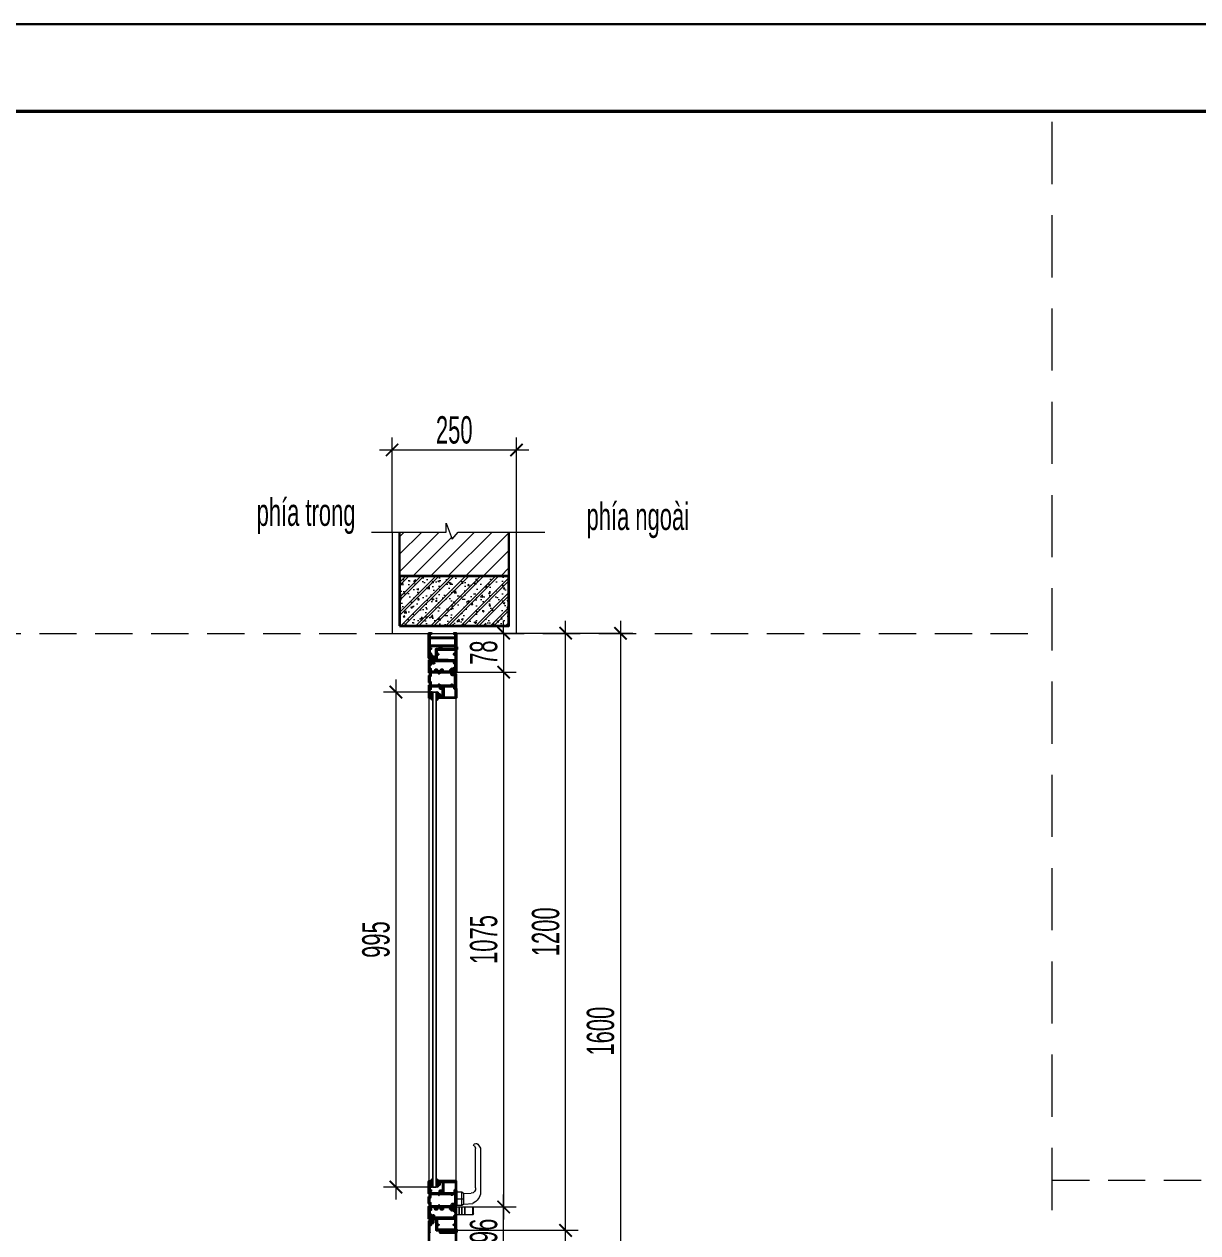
# Model space of a CAD drawing. Header units: millimetres. Extents: x 1336014 to 2939047, y -333549 to -60566.
# Drawn here: x 1469477 to 1471836, y -214545 to -212116 of the extents above; entities that cross this region are included whole.
import ezdxf

# ---------------------------------------------------------------- set-up
doc = ezdxf.new("R2010")
doc.units = ezdxf.units.MM
doc.header["$MEASUREMENT"] = 0
doc.linetypes.add('$1$HIDDEN', pattern=[0.375, 0.25, -0.125])
doc.linetypes.add('DASHDOT', pattern=[1, 0.5, -0.25, 0, -0.25])
for name, color, linetype, lineweight in [('.A-net Truc', 79, 'DASHDOT', 15), ('01.Cut', 255, 'Continuous', 35), ('05.Text', 253, 'Continuous', 18), ('06.betong', 2, 'Continuous', 35), ('08.Dim', 156, 'Continuous', 15), ('09.Hatch', 250, 'Continuous', 5), ('11.Khung bo', 32, 'Continuous', 50), ('12.Khung', 36, 'Continuous', 25), ('Khóa cửa', 3, 'Continuous', 9), ('kính', 54, 'Continuous', 9), ('nep', 9, 'Continuous', 15), ('Ron', 15, 'Continuous', 9), ('wall', 4, 'Continuous', 9), ('Đường gióng', 251, 'Continuous', 9)]:
    doc.layers.add(name, color=color, linetype=linetype, lineweight=lineweight)
doc.layers.add('Net Text', color=6, linetype='Continuous')
doc.layers.add('Tpl_Bound', color=1, linetype='Continuous', plot=False)
doc.styles.add('TT5_Text Dim', font='hoatbif.shx', dxfattribs={"width": 0.6})
doc.dimstyles.new('TT5_Dim 1-25', dxfattribs={"dimscale": 25, "dimtxt": 2.2, "dimasz": 1, "dimexe": 1, "dimexo": 0, "dimgap": 0.5, "dimtad": 1, "dimdec": 0, "dimzin": 0, "dimdsep": 46, "dimtxsty": 'TT5_Text Dim', "dimblk": 'ARCHTICK', "dimcen": 0, "dimdle": 1, "dimclrd": 256, "dimclre": 256, "dimclrt": 1, "dimadec": 0, "dimazin": 0, "dimtfac": 0.015, "dimtdec": 0, "dimtix": 1, "dimtmove": 2, "dimatfit": 3, "dimldrblk": 'DOT', "dimfxl": 1, "dimtolj": 1, "dimtzin": 0, "dimlwd": -1, "dimlwe": -1, "dimarcsym": 1})

# ---------------------------------------------------------------- blocks, each defined once
blk = doc.blocks.new('100')
at = {"layer": '11.Khung bo', "const_width": 26.7}
blk.add_lwpolyline([(1860913, -945239.8), (1860913, -916940.1), (1896062.6, -916940.1), (1896062.6, -945239.8)], close=True, dxfattribs=at)
blk.add_lwpolyline([(1860913, -945239.8), (1860913, -916940.1), (1896062.6, -916940.1), (1896062.6, -945239.8)], close=True, dxfattribs=at)
blk.add_lwpolyline([(1860913, -945239.8), (1860913, -916940.1), (1896062.6, -916940.1), (1896062.6, -945239.8)], close=True, dxfattribs=at)
at = {"layer": '12.Khung'}
blk.add_lwpolyline([(1901579.2, -945939.8), (1901579.2, -916240.1), (1859579.6, -916240.1), (1859579.6, -945939.8)], close=True, dxfattribs=at)
blk.add_lwpolyline([(1901579.2, -945939.8), (1901579.2, -916240.1), (1859579.6, -916240.1), (1859579.6, -945939.8)], close=True, dxfattribs=at)
blk.add_lwpolyline([(1901579.2, -945939.8), (1901579.2, -916240.1), (1859579.6, -916240.1), (1859579.6, -945939.8)], close=True, dxfattribs=at)
blk = doc.blocks.new('_ARCHTICK')
at = {"const_width": 0.15}
blk.add_lwpolyline([(-0.5, -0.5), (0.5, 0.5)], dxfattribs=at)
blk = doc.blocks.new('*D2177')
at = {"layer": '08.Dim', "ltscale": 200, "transparency": 16777216}
for p, q in [((1470216.3, -213136.6), (1470216.3, -212946.5)), ((1470466.3, -213136.6), (1470466.3, -212946.5)), ((1470191.3, -212971.5), (1470491.3, -212971.5))]:
    blk.add_line(p, q, dxfattribs=at)
at = {"layer": 'Defpoints', "color": 0, "ltscale": 200, "transparency": 16777216}
for p in [(1470466.3, -212971.5), (1470216.3, -213136.6), (1470466.3, -213136.6)]:
    blk.add_point(p, dxfattribs=at)
at = {"layer": '08.Dim', "ltscale": 200, "transparency": 16777216, "xscale": 25, "yscale": 25, "zscale": 25, "rotation": 180}
blk.add_blockref('_ARCHTICK', (1470216.3, -212971.5), dxfattribs=at)
at = {"layer": '08.Dim', "ltscale": 200, "transparency": 16777216, "xscale": 25, "yscale": 25, "zscale": 25}
blk.add_blockref('_ARCHTICK', (1470466.3, -212971.5), dxfattribs=at)
at = {"layer": '08.Dim', "color": 1, "ltscale": 200, "transparency": 16777216, "insert": (1470341.3, -212931.5), "char_height": 55, "attachment_point": 5, "style": 'TT5_Text Dim'}
blk.add_mtext('\\A1;250', dxfattribs=at)
blk = doc.blocks.new('_DOT')
blk.add_line((-0.5, 0), (-1, 0))
at = {"const_width": 0.5}
blk.add_lwpolyline([(-0.25, 0, 1), (0.25, 0, 1)], format="xyb", close=True, dxfattribs=at)
blk = doc.blocks.new('gioang')
at = {"layer": 'Ron'}
for p, q in [((-0.9, 3.3), (-0.9, 3.6)), ((0.8, 3.8), (-0.7, 3.8)), ((4.1, 2.8), (-0.4, 2.8)), ((0, 0), (4.2, 0.1)), ((0.6, 5.3), (1, 5.9)), ((0.8, 5), (0.7, 5)), ((1, 4), (1, 4.8)), ((1.6, 4.1), (1.6, 5)), ((3.2, 5.2), (1.8, 5.2)), ((3.4, 4.1), (3.4, 5)), ((4.5, 5.3), (4.1, 5.9)), ((4.4, 1.6), (4.6, 2.2)), ((5.5, 1.1), (6.1, 3.5))]:
    blk.add_line(p, q, dxfattribs=at)
for points in [[(-0.1, 1), (4, 1.2)], [(1.8, 3.9), (3.2, 3.9)]]:
    blk.add_lwpolyline(points, dxfattribs=at)
for points in [[(4.1, 5.9, 0.248897), (3.9, 6), (1.1, 6, 0.248897), (1, 5.9)], [(6.1, 3.5, 0.527023), (5.9, 3.8), (4.2, 3.8, -0.414214), (4, 4), (4, 4.8, -0.414214), (4.2, 5), (4.3, 5, 0.601413), (4.5, 5.3)]]:
    blk.add_lwpolyline(points, format="xyb", dxfattribs=at)
for centre, radius, start, end in [((-0.7, 3.6), 0.2, 90, 180), ((-0.4, 3.3), 0.5, 180, 270), ((0, 0.5), 0.5, 96.819, 274.7291), ((0.7, 5.2), 0.2, 145.907, 270), ((0.8, 4.8), 0.2, 0, 90), ((0.8, 4), 0.2, 270, 0), ((1.8, 5), 0.2, 90, 180), ((1.8, 4.1), 0.2, 180, 269.9998), ((3.2, 5), 0.2, 0, 90), ((3.2, 4.1), 0.2, 269.9998, 0), ((4, 1.7), 0.5, 272.9056, 347.163), ((4.1, 2.3), 0.5, 347.163, 90), ((4.1, 1.6), 1.5, 271.4321, 340.571)]:
    blk.add_arc(centre, radius, start, end, dxfattribs=at)
blk = doc.blocks.new('*D2202')
at = {"layer": '08.Dim', "ltscale": 200, "transparency": 16777216}
for p, q in [((1470224.1, -213433.2), (1470224.1, -214478.4)), ((1470301.5, -213458.2), (1470199.1, -213458.2)), ((1470301.5, -214453.4), (1470199.1, -214453.4))]:
    blk.add_line(p, q, dxfattribs=at)
at = {"layer": 'Defpoints', "color": 0, "ltscale": 200, "transparency": 16777216}
for p in [(1470301.5, -213458.2), (1470224.1, -214453.4), (1470301.5, -214453.4)]:
    blk.add_point(p, dxfattribs=at)
at = {"layer": '08.Dim', "ltscale": 200, "transparency": 16777216, "xscale": 25, "yscale": 25, "zscale": 25}
for p, rotation in [((1470224.1, -213458.2), 90), ((1470224.1, -214453.4), 270)]:
    blk.add_blockref('_ARCHTICK', p, dxfattribs=dict(at, rotation=rotation))
at = {"layer": '08.Dim', "color": 1, "ltscale": 200, "transparency": 16777216, "insert": (1470184.1, -213955.8), "char_height": 55, "attachment_point": 5, "rotation": 90, "style": 'TT5_Text Dim'}
blk.add_mtext('\\A1;995', dxfattribs=at)
blk = doc.blocks.new('*D2203')
at = {"layer": '08.Dim', "ltscale": 200, "transparency": 16777216}
for p, q in [((1470440.6, -213340), (1470440.6, -213315)), ((1470342.8, -213340), (1470465.6, -213340)), ((1470440.6, -213340), (1470440.6, -213418.2)), ((1470342.8, -213418.2), (1470465.6, -213418.2)), ((1470440.6, -213418.2), (1470440.6, -213443.2))]:
    blk.add_line(p, q, dxfattribs=at)
at = {"layer": 'Defpoints', "color": 0, "ltscale": 200, "transparency": 16777216}
for p in [(1470342.8, -213340), (1470342.8, -213418.2), (1470440.6, -213418.2)]:
    blk.add_point(p, dxfattribs=at)
at = {"layer": '08.Dim', "ltscale": 200, "transparency": 16777216, "xscale": 25, "yscale": 25, "zscale": 25}
for p, rotation in [((1470440.6, -213340), 270), ((1470440.6, -213418.2), 90)]:
    blk.add_blockref('_ARCHTICK', p, dxfattribs=dict(at, rotation=rotation))
at = {"layer": '08.Dim', "color": 1, "ltscale": 200, "transparency": 16777216, "insert": (1470400.6, -213379.1), "char_height": 55, "attachment_point": 5, "rotation": 90, "style": 'TT5_Text Dim'}
blk.add_mtext('\\A1;78', dxfattribs=at)
blk = doc.blocks.new('*D2204')
at = {"layer": '08.Dim', "ltscale": 200, "transparency": 16777216}
for p, q in [((1470440.6, -213393.2), (1470440.6, -214518.4)), ((1470342.8, -213418.2), (1470465.6, -213418.2)), ((1470342.8, -214493.4), (1470465.6, -214493.4))]:
    blk.add_line(p, q, dxfattribs=at)
at = {"layer": 'Defpoints', "color": 0, "ltscale": 200, "transparency": 16777216}
for p in [(1470342.8, -213418.2), (1470342.8, -214493.4), (1470440.6, -214493.4)]:
    blk.add_point(p, dxfattribs=at)
at = {"layer": '08.Dim', "ltscale": 200, "transparency": 16777216, "xscale": 25, "yscale": 25, "zscale": 25}
for p, rotation in [((1470440.6, -213418.2), 90), ((1470440.6, -214493.4), 270)]:
    blk.add_blockref('_ARCHTICK', p, dxfattribs=dict(at, rotation=rotation))
at = {"layer": '08.Dim', "color": 1, "ltscale": 200, "transparency": 16777216, "insert": (1470400.6, -213955.8), "char_height": 55, "attachment_point": 5, "rotation": 90, "style": 'TT5_Text Dim'}
blk.add_mtext('\\A1;1075', dxfattribs=at)
blk = doc.blocks.new('*D2199')
at = {"layer": '08.Dim', "ltscale": 200, "transparency": 16777216}
for p, q in [((1470440.6, -214614.6), (1470440.6, -214468.4)), ((1470342.8, -214493.4), (1470465.6, -214493.4)), ((1470342.8, -214589.6), (1470465.6, -214589.6))]:
    blk.add_line(p, q, dxfattribs=at)
at = {"layer": 'Defpoints', "color": 0, "ltscale": 200, "transparency": 16777216}
for p in [(1470342.8, -214493.4), (1470440.6, -214493.4), (1470342.8, -214589.6)]:
    blk.add_point(p, dxfattribs=at)
at = {"layer": '08.Dim', "ltscale": 200, "transparency": 16777216, "xscale": 25, "yscale": 25, "zscale": 25}
for p, rotation in [((1470440.6, -214493.4), 90), ((1470440.6, -214589.6), 270)]:
    blk.add_blockref('_ARCHTICK', p, dxfattribs=dict(at, rotation=rotation))
at = {"layer": '08.Dim', "color": 1, "ltscale": 200, "transparency": 16777216, "insert": (1470400.6, -214541.5), "char_height": 55, "attachment_point": 5, "rotation": 90, "style": 'TT5_Text Dim'}
blk.add_mtext('\\A1;96', dxfattribs=at)
blk = doc.blocks.new('*D2206')
at = {"layer": '08.Dim', "ltscale": 200, "transparency": 16777216}
for p, q in [((1470565.2, -214965), (1470565.2, -214515.4)), ((1470344, -214540.4), (1470590.2, -214540.4)), ((1470342.8, -214940), (1470590.2, -214940))]:
    blk.add_line(p, q, dxfattribs=at)
at = {"layer": 'Defpoints', "color": 0, "ltscale": 200, "transparency": 16777216}
for p in [(1470344, -214540.4), (1470565.2, -214540.4), (1470342.8, -214940)]:
    blk.add_point(p, dxfattribs=at)
at = {"layer": '08.Dim', "ltscale": 200, "transparency": 16777216, "xscale": 25, "yscale": 25, "zscale": 25}
for p, rotation in [((1470565.2, -214540.4), 90), ((1470565.2, -214940), 270)]:
    blk.add_blockref('_ARCHTICK', p, dxfattribs=dict(at, rotation=rotation))
at = {"layer": '08.Dim', "color": 1, "ltscale": 200, "transparency": 16777216, "insert": (1470525.2, -214740.2), "char_height": 55, "attachment_point": 5, "rotation": 90, "style": 'TT5_Text Dim'}
blk.add_mtext('\\A1;400', dxfattribs=at)
blk = doc.blocks.new('*D2207')
at = {"layer": '08.Dim', "ltscale": 200, "transparency": 16777216}
for p, q in [((1470565.2, -214565.4), (1470565.2, -213315)), ((1470342.8, -213340), (1470590.2, -213340)), ((1470344, -214540.4), (1470590.2, -214540.4))]:
    blk.add_line(p, q, dxfattribs=at)
at = {"layer": 'Defpoints', "color": 0, "ltscale": 200, "transparency": 16777216}
for p in [(1470342.8, -213340), (1470565.2, -213340), (1470344, -214540.4)]:
    blk.add_point(p, dxfattribs=at)
at = {"layer": '08.Dim', "ltscale": 200, "transparency": 16777216, "xscale": 25, "yscale": 25, "zscale": 25}
for p, rotation in [((1470565.2, -213340), 90), ((1470565.2, -214540.4), 270)]:
    blk.add_blockref('_ARCHTICK', p, dxfattribs=dict(at, rotation=rotation))
at = {"layer": '08.Dim', "color": 1, "ltscale": 200, "transparency": 16777216, "insert": (1470525.2, -213940.2), "char_height": 55, "attachment_point": 5, "rotation": 90, "style": 'TT5_Text Dim'}
blk.add_mtext('\\A1;1200', dxfattribs=at)
blk = doc.blocks.new('*D2200')
at = {"layer": '08.Dim', "ltscale": 200, "transparency": 16777216}
for p, q in [((1470675.6, -213315), (1470675.6, -214965)), ((1470342.8, -213340), (1470700.6, -213340)), ((1470342.8, -214940), (1470700.6, -214940))]:
    blk.add_line(p, q, dxfattribs=at)
at = {"layer": 'Defpoints', "color": 0, "ltscale": 200, "transparency": 16777216}
for p in [(1470342.8, -213340), (1470342.8, -214940), (1470675.6, -214940)]:
    blk.add_point(p, dxfattribs=at)
at = {"layer": '08.Dim', "ltscale": 200, "transparency": 16777216, "xscale": 25, "yscale": 25, "zscale": 25}
for p, rotation in [((1470675.6, -213340), 90), ((1470675.6, -214940), 270)]:
    blk.add_blockref('_ARCHTICK', p, dxfattribs=dict(at, rotation=rotation))
at = {"layer": '08.Dim', "color": 1, "ltscale": 200, "transparency": 16777216, "insert": (1470635.6, -214140), "char_height": 55, "attachment_point": 5, "rotation": 90, "style": 'TT5_Text Dim'}
blk.add_mtext('\\A1;1600', dxfattribs=at)
blk = doc.blocks.new('CZS70')
at = {"layer": 'Khóa cửa'}
for p, q in [((-10.8, -14.5), (-13, -11.5)), ((-10.8, -15.5), (-10.9, -30)), ((10.8, -15.5), (9.4, -33.1)), ((13, -11.5), (10.8, -14.5)), ((-106.1, -36.6), (-101.7, -38.9)), ((-22.1, -39), (-101.3, -39)), ((32, -33.1), (17, -33.1)), ((32, -33.2), (17, -33.2)), ((32, -33.3), (17, -33.3)), ((32, -33.4), (17, -33.4)), ((31.9, -33.5), (17.1, -33.5)), ((31.9, -33.6), (17.1, -33.6)), ((31.9, -33.7), (17.1, -33.7)), ((31.8, -33.8), (17.2, -33.8)), ((31.8, -33.9), (17.2, -33.9)), ((31.7, -34), (17.3, -34)), ((31.6, -34.1), (17.4, -34.1)), ((31.5, -34.2), (17.5, -34.2)), ((31.3, -34.3), (17.7, -34.3)), ((31.1, -34.4), (17.9, -34.4)), ((30.6, -34.5), (30, -34.5)), ((32, -33.1), (32, -32.5))]:
    blk.add_line(p, q, dxfattribs=at)
for points in [[(13, -11.5), (-13, -11.5), (-13, 0), (13, 0)], [(32, -5.9), (17, -5.9), (17, 0), (32, 0)], [(10.8, -15.5), (-10.8, -15.5), (-10.8, -14.5), (10.8, -14.5)], [(32, -11.5), (17, -11.5), (17, -5.9), (32, -5.9)], [(32, -17.5), (17, -17.5), (17, -11.5), (32, -11.5)]]:
    blk.add_lwpolyline(points, close=True, dxfattribs=at)
for points in [[(0, 0), (0, -14.5)], [(17, -33.1), (17, -17.5), (32, -17.5), (32, -33.1)], [(30.6, -34.5), (18.4, -34.5)]]:
    blk.add_lwpolyline(points, dxfattribs=at)
for points in [[(-109.5, -43.6), (-101.6, -48.8, 0.080722), (-100.8, -49), (-13, -49)], [(-13, -49, 0.278322), (9.4, -33.1)]]:
    blk.add_lwpolyline(points, format="xyb", dxfattribs=at)
for centre, radius, start, end in [((-106, -39.6), 5.28, 122.6223, 228.3095), ((-108.1, -36.9), 1.91, 16.9569, 111.8684), ((-106, -36.3), 0.314, 196.0719, 247.4209), ((-101.2, -37.8), 1.21, 246.2138, 263.9759), ((-21.3, -28.5), 10.5, 265.7851, 351.7299), ((18.4, -33.1), 1.41, 180, 270), ((30.6, -33.1), 1.41, 270, 0)]:
    blk.add_arc(centre, radius, start, end, dxfattribs=at)

msp = doc.modelspace()

# ---------------------------------------------------------------- hatches: boundary and pattern name
at = {"layer": '01.Cut'}
for points in [[(1470295, -213389.3), (1470295, -213388.1, 0.275568), (1470294.7, -213387.7, -0.785925), (1470295.7, -213386.8), (1470295.7, -213387, 0.414214), (1470296.2, -213387.5), (1470297.2, -213387.5, 0.116078)], [(1470295, -214522.3), (1470295, -214523.5, -0.275568), (1470294.7, -214524, 0.785925), (1470295.7, -214524.8), (1470295.7, -214524.6, -0.414214), (1470296.2, -214524.1), (1470297.2, -214524.1, -0.116078)]]:
    msp.add_hatch(color=256, dxfattribs=at).paths.add_polyline_path(points)
h = msp.add_hatch(color=256, dxfattribs=at)
h.paths.add_polyline_path([(1470297.5, -213474.7, 0.223384), (1470293.6, -213470), (1470294.5, -213470, 0.414214), (1470295, -213469.5), (1470295, -213468.1, 0.339454), (1470294.6, -213467.6), (1470294.3, -213467.5, 0.493145), (1470294, -213467.7), (1470294, -213468.3, -0.414214), (1470293.5, -213468.8), (1470292.2, -213468.8, -0.414214), (1470291.7, -213468.3), (1470291.7, -213463.7, -0.414214), (1470292.2, -213463.2), (1470293.5, -213463.2, -0.414214), (1470294, -213463.7), (1470294, -213464.3, 0.493145), (1470294.3, -213464.5), (1470294.6, -213464.4, 0.339454), (1470295, -213463.9), (1470295, -213462.5, 0.414214), (1470294.5, -213462), (1470294.4, -213462, -0.414214), (1470294.1, -213461.7), (1470294.1, -213461, 0.198912), (1470294, -213460.7, -0.557606), (1470297.5, -213459.7)])
h.paths.add_polyline_path([(1470308.4, -213464.6), (1470308.7, -213464.7, 0.493145), (1470309, -213464.5), (1470309, -213463.9, -0.414214), (1470309.5, -213463.4), (1470310.8, -213463.4, -0.414214), (1470311.3, -213463.9), (1470311.3, -213468.5, -0.414214), (1470310.8, -213469), (1470309.5, -213469, -0.414214), (1470309, -213468.5), (1470309, -213467.9, 0.493145), (1470308.7, -213467.7), (1470308.4, -213467.8, 0.339454), (1470308, -213468.3), (1470308, -213469.5, 0.414214), (1470308.5, -213470), (1470311, -213470, 0.208331), (1470305.5, -213474.9), (1470305.5, -213459.7, -0.753353), (1470308.7, -213462.4), (1470308.5, -213462.4, 0.414214), (1470308, -213462.9), (1470308, -213464.1, 0.339454)])
h = msp.add_hatch(color=256, dxfattribs=at)
h.paths.add_polyline_path([(1470297.5, -214437, -0.223384), (1470293.6, -214441.6), (1470295, -214441.6), (1470295, -214443.9), (1470294, -214444.2), (1470294, -214443.3, 0.414214), (1470293.5, -214442.8), (1470292.2, -214442.8, 0.414214), (1470291.7, -214443.3), (1470291.7, -214447.9, 0.414214), (1470292.2, -214448.4), (1470293.5, -214448.4, 0.414214), (1470294, -214447.9), (1470294, -214447.1), (1470295, -214447.3), (1470295, -214449.6), (1470294.4, -214449.6, 0.414214), (1470294.1, -214449.9), (1470294.1, -214451.1), (1470294, -214451.1, 0.534767), (1470297.5, -214451.9)])
h.paths.add_polyline_path([(1470309, -214446.9), (1470309, -214447.7, 0.414214), (1470309.5, -214448.2), (1470310.8, -214448.2, 0.414214), (1470311.3, -214447.7), (1470311.3, -214443.1, 0.414214), (1470310.8, -214442.6), (1470309.5, -214442.6, 0.414214), (1470309, -214443.1), (1470309, -214444), (1470308, -214443.7), (1470308, -214441.6), (1470311, -214441.6, -0.208331), (1470305.5, -214436.7), (1470305.5, -214451.9, 0.753353), (1470308.7, -214449.2), (1470308, -214449.2), (1470308, -214447.1)])
at = {"layer": '09.Hatch', "ltscale": 0.5}
h = msp.add_hatch(dxfattribs=at)
h.set_pattern_fill('ANSI31', color=256, scale=200, angle=90, style=0)
h.set_pattern_definition([(225, (1471031.027, -207573.221), (-17.67767, 17.67767), [])])
h.paths.add_polyline_path([(1470231.3, -213225.3), (1470231.3, -213136.6), (1470324.9, -213136.6), (1470324.9, -213118.7), (1470337.2, -213151), (1470349.1, -213136.6), (1470451.3, -213136.6), (1470451.3, -213225.3)])
at = {"layer": '09.Hatch'}
h = msp.add_hatch(dxfattribs=at)
h.set_pattern_fill('BTONG1', color=256, scale=5, double=1, pattern_type=2)
h.set_pattern_definition([(50, (1259607.612, -99005.278), (35.863009, -3.1376067), [3.75, -41.25]), (355, (1259607.612, -99005.28), (-6.9375667, 37.6096067), [3, -33]), (100.4514, (1259610.6, -99005.54), (28.925469, 34.471977), [3.1870095, -35.0571056]), (46.1842, (1259607.612, -98995.28), (53.3620524, -8.275951), [5.625, -61.875]), (96.6356, (1259612.06, -98995.97), (46.733135, 48.705894), [4.780514, -52.58565]), (351.1842, (1259607.61, -98995.28), (46.733097, 48.70593), [4.5, -49.5]), (21, (1259612.612, -98997.778), (29.8453526, -20.1309445), [3.75, -41.25]), (326, (1259612.612, -98997.78), (12.1657666, 36.257502), [3, -33]), (71.4514, (1259615.1, -98999.456), (42.0111314, 16.126525), [3.1870095, -35.0571056]), (37.5, (1259607.612, -99005.278), (0.6079928, 16.6446927), [0, -32.6, 0, -33.5, 0, -33.125]), (7.5, (1259607.612, -99005.278), (13.1534769, 19.7205856), [0, -19.1, 0, -31.85, 0, -12.625]), (327.5, (1259596.462, -99005.278), (26.6911218, -1.1277436), [0, -12.5, 0, -39, 0, -51.75]), (317.5, (1259591.462, -99005.278), (29.1593085, 5.0052491), [0, -16.25, 0, -25.9, 0, -36.75]), (45, (1259607.612, -99005.278), (-15.0260191, 15.0260191), []), (45, (1259607.612, -98999.153), (-15.0260191, 15.0260191), [])])
h.paths.add_polyline_path([(1470231.3, -213325.3), (1470451.3, -213325.3), (1470451.3, -213225.3), (1470231.3, -213225.3)])

# ---------------------------------------------------------------- linework, layer by layer
at = {"layer": '.A-net Truc', "linetype": '$1$HIDDEN', "ltscale": 300}
for p, q in [((1467369.7, -213340.3), (1471523.3, -213340.3)), ((1471543.1, -214439.5), (1475696.7, -214439.5))]:
    msp.add_line(p, q, dxfattribs=at)
at = {"layer": '01.Cut'}
for points in [[(1470343.9, -213366.7, 0.414214), (1470343.4, -213366.2), (1470314.3, -213366.2, 0.414214), (1470313.8, -213366.7), (1470313.8, -213369.1, 0.414214), (1470314.3, -213369.6), (1470315.9, -213369.6, -0.493145), (1470316.4, -213370.2), (1470316.2, -213370.8, -0.339454), (1470315.7, -213371.2), (1470312.9, -213371.2, -0.414214), (1470312.4, -213370.7), (1470312.4, -213366.7, 0.414214), (1470311.9, -213366.2), (1470292.4, -213366.2, 0.414214), (1470291.9, -213366.7), (1470291.9, -213368.9, 0.414214), (1470292.4, -213369.4), (1470293.6, -213369.4, -0.414214), (1470294.1, -213369.9), (1470294.1, -213371.8, -0.414214), (1470293.6, -213372.3), (1470293.6, -213372.3, -0.414214), (1470293.1, -213371.8), (1470293.1, -213371.3, 0.414214), (1470292.6, -213370.8), (1470292.4, -213370.8, 0.414214), (1470291.9, -213371.3), (1470291.9, -213381.3, 0.414214), (1470292.4, -213381.8), (1470292.6, -213381.8, 0.414214), (1470293.1, -213381.3), (1470293.1, -213380.8, -0.414214), (1470293.6, -213380.3), (1470293.6, -213380.3, -0.414214), (1470294.1, -213380.8), (1470294.1, -213381.5, 0.414214), (1470294.4, -213381.8), (1470294.5, -213381.8, -0.414214), (1470295, -213382.3), (1470295, -213383.9, -0.339454), (1470294.6, -213384.4), (1470294.3, -213384.5, -0.493145), (1470294, -213384.3), (1470294, -213383.7, 0.414214), (1470293.5, -213383.2), (1470292.2, -213383.2, 0.414214), (1470291.7, -213383.7), (1470291.7, -213388.3, 0.414214), (1470292.2, -213388.8), (1470293.5, -213388.8, 0.414214), (1470294, -213388.3), (1470294, -213387.7, -0.493145), (1470294.3, -213387.5), (1470294.6, -213387.6, -0.339454), (1470295, -213388.1), (1470295, -213389.5, -0.414214), (1470294.5, -213390), (1470291, -213390, -0.414214), (1470290.5, -213389.5), (1470290.5, -213340.5, -0.414214), (1470291, -213340), (1470295, -213340, -0.57735), (1470295.4, -213340.8), (1470295.2, -213341.2, -0.267949), (1470294.8, -213341.4), (1470292.4, -213341.4, 0.414214), (1470291.9, -213341.9), (1470291.9, -213348.3, 0.414214), (1470292.4, -213348.8), (1470343.4, -213348.8, 0.414214), (1470343.9, -213348.3), (1470343.9, -213341.9, 0.414214), (1470343.4, -213341.4), (1470341, -213341.4, -0.267949), (1470340.6, -213341.2), (1470340.4, -213340.8, -0.57735), (1470340.8, -213340), (1470344.8, -213340, -0.414214), (1470345.3, -213340.5), (1470345.3, -213370.7, -0.414214), (1470344.8, -213371.2), (1470343.3, -213371.2, -0.339454), (1470342.8, -213370.8), (1470342.7, -213370.6, -0.493145), (1470343, -213370.2), (1470343.4, -213370.2, 0.414214), (1470343.9, -213369.7)], [(1470343.4, -213364.8, 0.414214), (1470343.9, -213364.3), (1470343.9, -213350.7, 0.414214), (1470343.4, -213350.2), (1470292.4, -213350.2, 0.414214), (1470291.9, -213350.7), (1470291.9, -213364.3, 0.414214), (1470292.4, -213364.8)], [(1470300.7, -213400.5, -0.414214), (1470300.2, -213401), (1470298.7, -213401, -0.414214), (1470298.2, -213400.5), (1470298.2, -213388, 0.414214), (1470297.7, -213387.5), (1470296.2, -213387.5, -0.414214), (1470295.7, -213387), (1470295.7, -213386.8, -0.414214), (1470296.2, -213386.3), (1470298.6, -213386.3, -0.414214), (1470299.6, -213387.3), (1470299.6, -213394.1, 0.414214), (1470300.1, -213394.6), (1470304.5, -213394.6, 0.414214), (1470305, -213394.1), (1470305, -213371.7, -0.414214), (1470305.5, -213371.2), (1470344.8, -213371.2, 0.414214), (1470345.3, -213370.7), (1470345.3, -213368, -0.414214), (1470345.7, -213367.6), (1470346.1, -213367.6, -0.414214), (1470346.5, -213368), (1470346.5, -213372.1, -0.414214), (1470346, -213372.6), (1470345.5, -213372.6, 0.414214), (1470345, -213373.1), (1470345, -213417.7, -0.414214), (1470344.5, -213418.2), (1470341, -213418.2, -0.414214), (1470340.5, -213417.7), (1470340.5, -213416.3, -0.339454), (1470340.9, -213415.8), (1470341.2, -213415.7, -0.493145), (1470341.5, -213415.9), (1470341.5, -213416.5, 0.414214), (1470342, -213417), (1470343.3, -213417, 0.414214), (1470343.8, -213416.5), (1470343.8, -213411.9, 0.414214), (1470343.3, -213411.4), (1470342, -213411.4, 0.414214), (1470341.5, -213411.9), (1470341.5, -213412.5, -0.493145), (1470341.2, -213412.7), (1470340.9, -213412.6, -0.339454), (1470340.5, -213412.1), (1470340.5, -213410.7, -0.414214), (1470341, -213410.2), (1470341.1, -213410.2, 0.414214), (1470341.4, -213409.9), (1470341.4, -213409.2, -0.414214), (1470341.9, -213408.7), (1470341.9, -213408.7, -0.414214), (1470342.4, -213409.2), (1470342.4, -213409.7, 0.414214), (1470342.9, -213410.2), (1470343.1, -213410.2, 0.414214), (1470343.6, -213409.7), (1470343.6, -213399.7, 0.414214), (1470343.1, -213399.2), (1470342.9, -213399.2, 0.414214), (1470342.4, -213399.7), (1470342.4, -213400.2, -0.414214), (1470341.9, -213400.7), (1470341.9, -213400.7, -0.414214), (1470341.4, -213400.2), (1470341.4, -213398.5, -0.414214), (1470341.9, -213398), (1470343.1, -213398, 0.414214), (1470343.6, -213397.5), (1470343.6, -213396.5, 0.414214), (1470343.1, -213396), (1470300.1, -213396, 0.414214), (1470299.6, -213396.5), (1470299.6, -213399.1, 0.414214), (1470300.1, -213399.6), (1470300.2, -213399.6, -0.414214), (1470300.7, -213400.1)], [(1470292.4, -213402), (1470292.6, -213402, -0.414214), (1470293.1, -213402.5), (1470293.1, -213403, 0.414214), (1470293.6, -213403.5), (1470293.6, -213403.5, 0.414214), (1470294.1, -213403), (1470294.1, -213402.3, -0.414214), (1470294.4, -213402), (1470294.5, -213402, 0.414214), (1470295, -213401.5), (1470295, -213400.1, 0.339454), (1470294.6, -213399.6), (1470294.3, -213399.5, 0.493145), (1470294, -213399.7), (1470294, -213400.3, -0.414214), (1470293.5, -213400.8), (1470292.2, -213400.8, -0.414214), (1470291.7, -213400.3), (1470291.7, -213395.7, -0.414214), (1470292.2, -213395.2), (1470293.5, -213395.2, -0.414214), (1470294, -213395.7), (1470294, -213396.3, 0.493145), (1470294.3, -213396.5), (1470294.6, -213396.4, 0.339454), (1470295, -213395.9), (1470295, -213394.5, 0.414214), (1470294.5, -213394), (1470291, -213394, 0.414214), (1470290.5, -213394.5), (1470290.5, -213418.7, 0.414214), (1470291, -213419.2), (1470291.5, -213419.2, -0.414214), (1470292, -213419.7), (1470292, -213424.7, -0.414214), (1470291.5, -213425.2), (1470291, -213425.2, 0.414214), (1470290.5, -213425.7), (1470290.5, -213438.3, 0.414214), (1470291, -213438.8), (1470291.5, -213438.8, -0.414214), (1470292, -213439.3), (1470292, -213444.3, -0.414214), (1470291.5, -213444.8), (1470291, -213444.8, 0.414214), (1470290.5, -213445.3), (1470290.5, -213469.5, 0.414214), (1470291, -213470), (1470294.5, -213470, 0.414214), (1470295, -213469.5), (1470295, -213468.1, 0.339454), (1470294.6, -213467.6), (1470294.3, -213467.5, 0.493145), (1470294, -213467.7), (1470294, -213468.3, -0.414214), (1470293.5, -213468.8), (1470292.2, -213468.8, -0.414214), (1470291.7, -213468.3), (1470291.7, -213463.7, -0.414214), (1470292.2, -213463.2), (1470293.5, -213463.2, -0.414214), (1470294, -213463.7), (1470294, -213464.3, 0.493145), (1470294.3, -213464.5), (1470294.6, -213464.4, 0.339454), (1470295, -213463.9), (1470295, -213462.5, 0.414214), (1470294.5, -213462), (1470294.4, -213462, -0.414214), (1470294.1, -213461.7), (1470294.1, -213461, 0.414214), (1470293.6, -213460.5), (1470293.6, -213460.5, 0.414214), (1470293.1, -213461), (1470293.1, -213461.5, -0.414214), (1470292.6, -213462), (1470292.4, -213462, -0.414214), (1470291.9, -213461.5), (1470291.9, -213451.5, -0.414214), (1470292.4, -213451), (1470292.6, -213451, -0.414214), (1470293.1, -213451.5), (1470293.1, -213452, 0.414214), (1470293.6, -213452.5), (1470293.6, -213452.5, 0.414214), (1470294.1, -213452), (1470294.1, -213450.3, 0.414214), (1470293.6, -213449.8), (1470292.4, -213449.8, -0.414214), (1470291.9, -213449.3), (1470291.9, -213446.7, -0.414214), (1470292.4, -213446.2), (1470311.9, -213446.2, -0.414214), (1470312.4, -213446.7), (1470312.4, -213450.7, 0.414214), (1470312.9, -213451.2), (1470315.7, -213451.2, 0.339454), (1470316.2, -213450.8), (1470316.4, -213450.2, 0.493145), (1470315.9, -213449.6), (1470314.3, -213449.6, -0.414214), (1470313.8, -213449.1), (1470313.8, -213446.7, -0.414214), (1470314.3, -213446.2), (1470343.4, -213446.2, -0.414214), (1470343.9, -213446.7), (1470343.9, -213449.7, -0.414214), (1470343.4, -213450.2), (1470343, -213450.2, 0.493145), (1470342.7, -213450.6), (1470342.8, -213450.8, 0.339454), (1470343.3, -213451.2), (1470344.8, -213451.2, 0.414214), (1470345.3, -213450.7), (1470345.3, -213422.7, 0.414214), (1470344.8, -213422.2, 0.414214), (1470344.3, -213422.7), (1470337.8, -213422.7, -0.414214), (1470337.3, -213422.2), (1470337.3, -213411.7, 0.414214), (1470336.8, -213411.2), (1470336.4, -213411.2, 0.414214), (1470335.9, -213411.7), (1470335.9, -213412.8, -0.414214), (1470335.4, -213413.3), (1470333.9, -213413.3, 0.414214), (1470333.4, -213413.8), (1470333.4, -213414.3, 0.414214), (1470333.9, -213414.8), (1470335.4, -213414.8, -0.414214), (1470335.9, -213415.3), (1470335.9, -213417.3, -0.414214), (1470335.4, -213417.8), (1470316.4, -213417.8, -0.414214), (1470315.9, -213417.3), (1470315.9, -213415.3, -0.414214), (1470316.4, -213414.8), (1470317.9, -213414.8, 0.414214), (1470318.4, -213414.3), (1470318.4, -213413.8, 0.414214), (1470317.9, -213413.3), (1470315, -213413.3, 0.414214), (1470314.5, -213413.8), (1470314.5, -213416.7, -0.414214), (1470314, -213417.2), (1470305, -213417.2, -0.414214), (1470304.5, -213416.7), (1470304.5, -213415.3, -0.414214), (1470305, -213414.8), (1470306.5, -213414.8, 0.414214), (1470307, -213414.3), (1470307, -213413.8, 0.414214), (1470306.5, -213413.3), (1470303.6, -213413.3, 0.414214), (1470303.1, -213413.8), (1470303.1, -213417.3, -0.414214), (1470302.6, -213417.8), (1470292.4, -213417.8, -0.414214), (1470291.9, -213417.3), (1470291.9, -213414.7, -0.414214), (1470292.4, -213414.2), (1470293.6, -213414.2, 0.414214), (1470294.1, -213413.7), (1470294.1, -213412, 0.414214), (1470293.6, -213411.5), (1470293.6, -213411.5, 0.414214), (1470293.1, -213412), (1470293.1, -213412.5, -0.414214), (1470292.6, -213413), (1470292.4, -213413, -0.414214), (1470291.9, -213412.5), (1470291.9, -213402.5, -0.414214)], [(1470329.9, -213394.5), (1470329.4, -213394), (1470306.9, -213394, -0.414214), (1470306.4, -213393.5), (1470306.4, -213383.5, -0.414214), (1470306.9, -213383), (1470308.9, -213383, 0.414214), (1470309.4, -213382.5), (1470309.4, -213382.1, 0.414214), (1470308.9, -213381.6), (1470306.9, -213381.6, -0.414214), (1470306.4, -213381.1), (1470306.4, -213373.1, -0.414214), (1470306.9, -213372.6), (1470343.1, -213372.6, -0.414214), (1470343.6, -213373.1), (1470343.6, -213381.1, -0.414214), (1470343.1, -213381.6), (1470341.1, -213381.6, 0.414214), (1470340.6, -213382.1), (1470340.6, -213382.5, 0.414214), (1470341.1, -213383), (1470341.6, -213383, -0.414214), (1470343.6, -213385), (1470343.6, -213394.1, -0.414214), (1470343.1, -213394.6), (1470330.2, -213394.6, -0.198912)], [(1470310.9, -213442.8, -0.414214), (1470311.4, -213443.3), (1470311.4, -213444.3, 0.414214), (1470311.9, -213444.8), (1470335.4, -213444.8, 0.414214), (1470335.9, -213444.3), (1470335.9, -213443.3, -0.414214), (1470336.4, -213442.8), (1470336.6, -213442.8, -0.414214), (1470337.1, -213443.3), (1470337.1, -213444.3, 0.414214), (1470337.6, -213444.8), (1470342.8, -213444.8, 0.414214), (1470343.3, -213444.3), (1470343.3, -213424.6, 0.414214), (1470342.8, -213424.1), (1470337.4, -213424.1, -0.414214), (1470335.9, -213422.6), (1470335.9, -213419.7, 0.414214), (1470335.4, -213419.2), (1470311.9, -213419.2, 0.414214), (1470311.4, -213419.7), (1470311.4, -213420.7, -0.414214), (1470310.9, -213421.2), (1470310.7, -213421.2, -0.414214), (1470310.2, -213420.7), (1470310.2, -213419.7, 0.414214), (1470309.7, -213419.2), (1470293.9, -213419.2, 0.414214), (1470293.4, -213419.7), (1470293.4, -213426.1, -0.414214), (1470292.9, -213426.6), (1470292.4, -213426.6, 0.414214), (1470291.9, -213427.1), (1470291.9, -213436.9, 0.414214), (1470292.4, -213437.4), (1470292.9, -213437.4, -0.414214), (1470293.4, -213437.9), (1470293.4, -213444.3, 0.414214), (1470293.9, -213444.8), (1470309.7, -213444.8, 0.414214), (1470310.2, -213444.3), (1470310.2, -213443.3, -0.414214), (1470310.7, -213442.8)], [(1470344.3, -213452.7, 0.414214), (1470343.8, -213452.2), (1470343.1, -213452.2, -0.414214), (1470341.6, -213450.7), (1470341.6, -213448.3, -0.668179), (1470342.1, -213448.1), (1470342.9, -213448.9, -0.339454), (1470342.9, -213449.5), (1470342.6, -213450, 0.131652), (1470342.6, -213450.1), (1470342.6, -213450.7, 0.414214), (1470343.1, -213451.2), (1470344.8, -213451.2, -0.414214), (1470345.3, -213451.7), (1470345.3, -213469.7, -0.414214), (1470345, -213470), (1470308.5, -213470, -0.414214), (1470308, -213469.5), (1470308, -213468.3, -0.339454), (1470308.4, -213467.8), (1470308.7, -213467.7, -0.493145), (1470309, -213467.9), (1470309, -213468.5, 0.414214), (1470309.5, -213469), (1470310.8, -213469, 0.414214), (1470311.3, -213468.5), (1470311.3, -213463.9, 0.414214), (1470310.8, -213463.4), (1470309.5, -213463.4, 0.414214), (1470309, -213463.9), (1470309, -213464.5, -0.493145), (1470308.7, -213464.7), (1470308.4, -213464.6, -0.339454), (1470308, -213464.1), (1470308, -213462.9, -0.414214), (1470308.5, -213462.4), (1470311.3, -213462.4, -0.414214), (1470312.3, -213463.4), (1470312.3, -213468.5, 0.414214), (1470312.8, -213469), (1470317.9, -213469, 0.414214), (1470318.4, -213468.5), (1470318.4, -213448.5, 0.57735), (1470316.9, -213447.7), (1470315.4, -213448.5, 0.213422), (1470315.2, -213448.8, -0.40704), (1470314.4, -213449.4, -0.697588), (1470314.1, -213448.1), (1470316.4, -213446.8, -0.57735), (1470319.4, -213448.5), (1470319.4, -213468.5, 0.414214), (1470319.9, -213469), (1470343.8, -213469, 0.414214), (1470344.3, -213468.5)], [(1470292.4, -214509.6), (1470292.6, -214509.6, 0.414214), (1470293.1, -214509.1), (1470293.1, -214508.6, -0.414214), (1470293.6, -214508.1), (1470293.6, -214508.1, -0.414214), (1470294.1, -214508.6), (1470294.1, -214509.3, 0.414214), (1470294.4, -214509.6), (1470294.5, -214509.6, -0.414214), (1470295, -214510.1), (1470295, -214511.5, -0.339454), (1470294.6, -214512), (1470294.3, -214512.1, -0.493145), (1470294, -214511.9), (1470294, -214511.3, 0.414214), (1470293.5, -214510.8), (1470292.2, -214510.8, 0.414214), (1470291.7, -214511.3), (1470291.7, -214515.9, 0.414214), (1470292.2, -214516.4), (1470293.5, -214516.4, 0.414214), (1470294, -214515.9), (1470294, -214515.3, -0.493145), (1470294.3, -214515.1), (1470294.6, -214515.2, -0.339454), (1470295, -214515.7), (1470295, -214517.1, -0.414214), (1470294.5, -214517.6), (1470291, -214517.6, -0.414214), (1470290.5, -214517.1), (1470290.5, -214492.9, -0.414214), (1470291, -214492.4), (1470291.5, -214492.4, 0.414214), (1470292, -214491.9), (1470292, -214486.9, 0.414214), (1470291.5, -214486.4), (1470291, -214486.4, -0.414214), (1470290.5, -214485.9), (1470290.5, -214473.3, -0.414214), (1470291, -214472.8), (1470291.5, -214472.8, 0.414214), (1470292, -214472.3), (1470292, -214467.3, 0.414214), (1470291.5, -214466.8), (1470291, -214466.8, -0.414214), (1470290.5, -214466.3), (1470290.5, -214442.1, -0.414214), (1470291, -214441.6), (1470294.5, -214441.6, -0.414214), (1470295, -214442.1), (1470295, -214443.5, -0.339454), (1470294.6, -214444), (1470294.3, -214444.1, -0.493145), (1470294, -214443.9), (1470294, -214443.3, 0.414214), (1470293.5, -214442.8), (1470292.2, -214442.8, 0.414214), (1470291.7, -214443.3), (1470291.7, -214447.9, 0.414214), (1470292.2, -214448.4), (1470293.5, -214448.4, 0.414214), (1470294, -214447.9), (1470294, -214447.3, -0.493145), (1470294.3, -214447.1), (1470294.6, -214447.2, -0.339454), (1470295, -214447.7), (1470295, -214449.1, -0.414214), (1470294.5, -214449.6), (1470294.4, -214449.6, 0.414214), (1470294.1, -214449.9), (1470294.1, -214450.6, -0.414214), (1470293.6, -214451.1), (1470293.6, -214451.1, -0.414214), (1470293.1, -214450.6), (1470293.1, -214450.1, 0.414214), (1470292.6, -214449.6), (1470292.4, -214449.6, 0.414214), (1470291.9, -214450.1), (1470291.9, -214460.1, 0.414214), (1470292.4, -214460.6), (1470292.6, -214460.6, 0.414214), (1470293.1, -214460.1), (1470293.1, -214459.6, -0.414214), (1470293.6, -214459.1), (1470293.6, -214459.1, -0.414214), (1470294.1, -214459.6), (1470294.1, -214461.3, -0.414214), (1470293.6, -214461.8), (1470292.4, -214461.8, 0.414214), (1470291.9, -214462.3), (1470291.9, -214464.9, 0.414214), (1470292.4, -214465.4), (1470311.9, -214465.4, 0.414214), (1470312.4, -214464.9), (1470312.4, -214460.9, -0.414214), (1470312.9, -214460.4), (1470315.7, -214460.4, -0.339454), (1470316.2, -214460.8), (1470316.4, -214461.4, -0.493145), (1470315.9, -214462.1), (1470314.3, -214462.1, 0.414214), (1470313.8, -214462.6), (1470313.8, -214464.9, 0.414214), (1470314.3, -214465.4), (1470343.4, -214465.4, 0.414214), (1470343.9, -214464.9), (1470343.9, -214461.9, 0.414214), (1470343.4, -214461.4), (1470343, -214461.4, -0.493145), (1470342.7, -214461), (1470342.8, -214460.8, -0.339454), (1470343.3, -214460.4), (1470344.8, -214460.4, -0.414214), (1470345.3, -214460.9), (1470345.3, -214488.9, -0.414214), (1470344.8, -214489.4, -0.414214), (1470344.3, -214488.9), (1470337.8, -214488.9, 0.414214), (1470337.3, -214489.4), (1470337.3, -214499.9, -0.414214), (1470336.8, -214500.4), (1470336.4, -214500.4, -0.414214), (1470335.9, -214499.9), (1470335.9, -214498.8, 0.414214), (1470335.4, -214498.3), (1470333.9, -214498.3, -0.414214), (1470333.4, -214497.8), (1470333.4, -214497.3, -0.414214), (1470333.9, -214496.8), (1470335.4, -214496.8, 0.414214), (1470335.9, -214496.3), (1470335.9, -214494.3, 0.414214), (1470335.4, -214493.8), (1470316.4, -214493.8, 0.414214), (1470315.9, -214494.3), (1470315.9, -214496.3, 0.414214), (1470316.4, -214496.8), (1470317.9, -214496.8, -0.414214), (1470318.4, -214497.3), (1470318.4, -214497.8, -0.414214), (1470317.9, -214498.3), (1470315, -214498.3, -0.414214), (1470314.5, -214497.8), (1470314.5, -214494.9, 0.414214), (1470314, -214494.4), (1470305, -214494.4, 0.414214), (1470304.5, -214494.9), (1470304.5, -214496.3, 0.414214), (1470305, -214496.8), (1470306.5, -214496.8, -0.414214), (1470307, -214497.3), (1470307, -214497.8, -0.414214), (1470306.5, -214498.3), (1470303.6, -214498.3, -0.414214), (1470303.1, -214497.8), (1470303.1, -214494.3, 0.414214), (1470302.6, -214493.8), (1470292.4, -214493.8, 0.414214), (1470291.9, -214494.3), (1470291.9, -214496.9, 0.414214), (1470292.4, -214497.4), (1470293.6, -214497.4, -0.414214), (1470294.1, -214497.9), (1470294.1, -214499.6, -0.414214), (1470293.6, -214500.1), (1470293.6, -214500.1, -0.414214), (1470293.1, -214499.6), (1470293.1, -214499.1, 0.414214), (1470292.6, -214498.6), (1470292.4, -214498.6, 0.414214), (1470291.9, -214499.1), (1470291.9, -214509.1, 0.414214)], [(1470344.3, -214458.9, -0.414214), (1470343.8, -214459.4), (1470343.1, -214459.4, 0.414214), (1470341.6, -214460.9), (1470341.6, -214463.3, 0.668179), (1470342.1, -214463.5), (1470342.9, -214462.8, 0.339454), (1470342.9, -214462.2), (1470342.6, -214461.7, -0.131652), (1470342.6, -214461.5), (1470342.6, -214460.9, -0.414214), (1470343.1, -214460.4), (1470344.8, -214460.4, 0.414214), (1470345.3, -214459.9), (1470345.3, -214441.9, 0.414214), (1470345, -214441.6), (1470308.5, -214441.6, 0.414214), (1470308, -214442.1), (1470308, -214443.3, 0.339454), (1470308.4, -214443.8), (1470308.7, -214443.9, 0.493145), (1470309, -214443.7), (1470309, -214443.1, -0.414214), (1470309.5, -214442.6), (1470310.8, -214442.6, -0.414214), (1470311.3, -214443.1), (1470311.3, -214447.7, -0.414214), (1470310.8, -214448.2), (1470309.5, -214448.2, -0.414214), (1470309, -214447.7), (1470309, -214447.1, 0.493145), (1470308.7, -214446.9), (1470308.4, -214447, 0.339454), (1470308, -214447.5), (1470308, -214448.7, 0.414214), (1470308.5, -214449.2), (1470311.3, -214449.2, 0.414214), (1470312.3, -214448.2), (1470312.3, -214443.1, -0.414214), (1470312.8, -214442.6), (1470317.9, -214442.6, -0.414214), (1470318.4, -214443.1), (1470318.4, -214463.1, -0.57735), (1470316.9, -214464), (1470315.4, -214463.2, -0.213422), (1470315.2, -214462.8, 0.40704), (1470314.4, -214462.3, 0.697588), (1470314.1, -214463.6), (1470316.4, -214464.9, 0.57735), (1470319.4, -214463.1), (1470319.4, -214443.1, -0.414214), (1470319.9, -214442.6), (1470343.8, -214442.6, -0.414214), (1470344.3, -214443.1)], [(1470310.9, -214468.8, 0.414214), (1470311.4, -214468.3), (1470311.4, -214467.3, -0.414214), (1470311.9, -214466.8), (1470335.4, -214466.8, -0.414214), (1470335.9, -214467.3), (1470335.9, -214468.3, 0.414214), (1470336.4, -214468.8), (1470336.6, -214468.8, 0.414214), (1470337.1, -214468.3), (1470337.1, -214467.3, -0.414214), (1470337.6, -214466.8), (1470342.8, -214466.8, -0.414214), (1470343.3, -214467.3), (1470343.3, -214487, -0.414214), (1470342.8, -214487.5), (1470337.4, -214487.5, 0.414214), (1470335.9, -214489), (1470335.9, -214491.9, -0.414214), (1470335.4, -214492.4), (1470311.9, -214492.4, -0.414214), (1470311.4, -214491.9), (1470311.4, -214490.9, 0.414214), (1470310.9, -214490.4), (1470310.7, -214490.4, 0.414214), (1470310.2, -214490.9), (1470310.2, -214491.9, -0.414214), (1470309.7, -214492.4), (1470293.9, -214492.4, -0.414214), (1470293.4, -214491.9), (1470293.4, -214485.5, 0.414214), (1470292.9, -214485), (1470292.4, -214485, -0.414214), (1470291.9, -214484.5), (1470291.9, -214474.7, -0.414214), (1470292.4, -214474.2), (1470292.9, -214474.2, 0.414214), (1470293.4, -214473.7), (1470293.4, -214467.3, -0.414214), (1470293.9, -214466.8), (1470309.7, -214466.8, -0.414214), (1470310.2, -214467.3), (1470310.2, -214468.3, 0.414214), (1470310.7, -214468.8)]]:
    msp.add_lwpolyline(points, format="xyb", close=True, dxfattribs=at)
at = {"layer": '01.Cut', "color": 2}
for points in [[(1470300.7, -214511.1, 0.414214), (1470300.2, -214510.6), (1470298.7, -214510.6, 0.414214), (1470298.2, -214511.1), (1470298.2, -214523.6, -0.414214), (1470297.7, -214524.1), (1470296.2, -214524.1, 0.414214), (1470295.7, -214524.6), (1470295.7, -214524.8, 0.414214), (1470296.2, -214525.3), (1470298.6, -214525.3, 0.414214), (1470299.6, -214524.3), (1470299.6, -214517.5, -0.414214), (1470300.1, -214517), (1470304.5, -214517, -0.414214), (1470305, -214517.5), (1470305, -214539.9, 0.414214), (1470305.5, -214540.4), (1470344.8, -214540.4, -0.414214), (1470345.3, -214540.9), (1470345.3, -214543.6, 0.414214), (1470345.7, -214544), (1470346.1, -214544, 0.414214), (1470346.5, -214543.6), (1470346.5, -214539.5, 0.414214), (1470346, -214539), (1470345.5, -214539, -0.414214), (1470345, -214538.5), (1470345, -214493.9, 0.414214), (1470344.5, -214493.4), (1470341, -214493.4, 0.414214), (1470340.5, -214493.9), (1470340.5, -214495.3, 0.339454), (1470340.9, -214495.8), (1470341.2, -214495.9, 0.493145), (1470341.5, -214495.7), (1470341.5, -214495.1, -0.414214), (1470342, -214494.6), (1470343.3, -214494.6, -0.414214), (1470343.8, -214495.1), (1470343.8, -214499.7, -0.414214), (1470343.3, -214500.2), (1470342, -214500.2, -0.414214), (1470341.5, -214499.7), (1470341.5, -214499.1, 0.493145), (1470341.2, -214498.9), (1470340.9, -214499, 0.339454), (1470340.5, -214499.5), (1470340.5, -214500.9, 0.414214), (1470341, -214501.4), (1470341.1, -214501.4, -0.414214), (1470341.4, -214501.7), (1470341.4, -214502.4, 0.414214), (1470341.9, -214502.9), (1470341.9, -214502.9, 0.414214), (1470342.4, -214502.4), (1470342.4, -214501.9, -0.414214), (1470342.9, -214501.4), (1470343.1, -214501.4, -0.414214), (1470343.6, -214501.9), (1470343.6, -214511.9, -0.414214), (1470343.1, -214512.4), (1470342.9, -214512.4, -0.414214), (1470342.4, -214511.9), (1470342.4, -214511.4, 0.414214), (1470341.9, -214510.9), (1470341.9, -214510.9, 0.414214), (1470341.4, -214511.4), (1470341.4, -214513.1, 0.414214), (1470341.9, -214513.6), (1470343.1, -214513.6, -0.414214), (1470343.6, -214514.1), (1470343.6, -214515.1, -0.414214), (1470343.1, -214515.6), (1470300.1, -214515.6, -0.414214), (1470299.6, -214515.1), (1470299.6, -214512.5, -0.414214), (1470300.1, -214512), (1470300.2, -214512, 0.414214), (1470300.7, -214511.5)], [(1470329.9, -214517.2), (1470329.4, -214517.6), (1470306.9, -214517.6, 0.414214), (1470306.4, -214518.1), (1470306.4, -214528.1, 0.414214), (1470306.9, -214528.6), (1470308.9, -214528.6, -0.414214), (1470309.4, -214529.1), (1470309.4, -214529.5, -0.414214), (1470308.9, -214530), (1470306.9, -214530, 0.414214), (1470306.4, -214530.5), (1470306.4, -214538.5, 0.414214), (1470306.9, -214539), (1470343.1, -214539, 0.414214), (1470343.6, -214538.5), (1470343.6, -214530.5, 0.414214), (1470343.1, -214530), (1470341.1, -214530, -0.414214), (1470340.6, -214529.5), (1470340.6, -214529.1, -0.414214), (1470341.1, -214528.6), (1470341.6, -214528.6, 0.414214), (1470343.6, -214526.6), (1470343.6, -214517.5, 0.414214), (1470343.1, -214517), (1470330.2, -214517, 0.198912)]]:
    msp.add_lwpolyline(points, format="xyb", close=True, dxfattribs=at)
at = {"layer": '01.Cut'}
for points in [[(1470292.4, -214545.4, -0.414214), (1470291.9, -214544.9), (1470291.9, -214530.1, -0.414214), (1470292.4, -214529.6), (1470294.5, -214529.6, 0.414214), (1470295, -214529.1), (1470295, -214527.7, 0.339454), (1470294.6, -214527.2), (1470294.3, -214527.1, 0.493145), (1470294, -214527.3), (1470294, -214527.9, -0.414214), (1470293.5, -214528.4), (1470292.2, -214528.4, -0.414214), (1470291.7, -214527.9), (1470291.7, -214523.3, -0.414214), (1470292.2, -214522.8), (1470293.5, -214522.8, -0.414214), (1470294, -214523.3), (1470294, -214523.9, 0.493145), (1470294.3, -214524.1), (1470294.6, -214524, 0.339454), (1470295, -214523.5), (1470295, -214522.1, 0.414214), (1470294.5, -214521.6), (1470291, -214521.6, 0.414214), (1470290.5, -214522.1), (1470290.5, -214589.1, 0.414214)], [(1470345.3, -214570.3), (1470345.3, -214540.9, 0.414214), (1470344.8, -214540.4), (1470343.3, -214540.4, 0.339454), (1470342.8, -214540.8), (1470342.7, -214541, 0.493145), (1470343, -214541.4), (1470343.4, -214541.4, -0.414214), (1470343.9, -214541.9), (1470343.9, -214544.9, -0.414214), (1470343.4, -214545.4), (1470314.3, -214545.4, -0.414214), (1470313.8, -214544.9), (1470313.8, -214542.6, -0.414214), (1470314.3, -214542.1), (1470315.9, -214542.1, 0.493145), (1470316.4, -214541.4), (1470316.2, -214540.8, 0.339454), (1470315.7, -214540.4), (1470312.9, -214540.4, 0.414214), (1470312.4, -214540.9), (1470312.4, -214544.9, -0.414214), (1470311.9, -214545.4)]]:
    msp.add_lwpolyline(points, format="xyb", dxfattribs=at)
for centre, radius, start, end in [((1470299.9, -213393.1), 6.21, 115.3162, 141.8008), ((1470296, -213461.3), 2.16, 46.6214, 163.1986), ((1470306.7, -213461.5), 2.17, 335.736, 123.7067), ((1470290.6, -213476.5), 7.12, 14.8895, 65.2585), ((1470313.9, -213478.8), 9.25, 107.9864, 155.0591), ((1470290.6, -214435.2), 7.12, 294.7415, 345.1105), ((1470313.9, -214432.8), 9.25, 204.9409, 252.0136), ((1470296, -214450.4), 2.16, 196.8014, 313.3786), ((1470306.7, -214450.1), 2.17, 236.2933, 24.264), ((1470295.3, -214524.3), 0.661, 152.1845, 304.8432), ((1470299.9, -214518.5), 6.21, 218.1992, 244.6838)]:
    msp.add_arc(centre, radius, start, end, dxfattribs=at)
at = {"layer": '05.Text', "color": 6, "linetype": '$1$HIDDEN', "ltscale": 500}
msp.add_line((1471543.1, -218999.6), (1471543.1, -212290.5), dxfattribs=at)
at = {"layer": '06.betong'}
msp.add_lwpolyline([(1470231.3, -213325.3), (1470451.3, -213325.3), (1470451.3, -213225.3), (1470231.3, -213225.3)], close=True, dxfattribs=at)
at = {"layer": 'kính'}
for points in [[(1470297.5, -213459.7), (1470297.5, -214451.9), (1470299, -214453.4), (1470304, -214453.4), (1470305.5, -214451.9), (1470305.5, -213459.7), (1470304, -213458.2), (1470299, -213458.2)], [(1470304, -213458.2), (1470304, -214453.4), (1470299, -214453.4), (1470299, -213458.2)]]:
    msp.add_lwpolyline(points, close=True, dxfattribs=at)
at = {"layer": 'nep', "ltscale": 0.5}
msp.add_lwpolyline([(1470174.9, -213136.6), (1470324.9, -213136.6), (1470324.9, -213118.7), (1470337.2, -213151), (1470349.1, -213136.6), (1470523.2, -213136.6)], dxfattribs=at)
at = {"layer": 'nep'}
msp.add_lwpolyline([(1470216.3, -213136.6), (1470216.3, -213340.3), (1470466.3, -213340.3), (1470466.3, -213136.6)], dxfattribs=at)
at = {"layer": 'Tpl_Bound', "color": 1}
msp.add_lwpolyline([(1466595.8, -219540.4), (1466595.8, -212115.5), (1477095.7, -212115.5), (1477095.7, -219540.4)], close=True, dxfattribs=at)
at = {"layer": 'wall', "color": 0, "lineweight": 30}
msp.add_lwpolyline([(1470451.3, -213136.6), (1470451.3, -213225.3), (1470231.3, -213225.3), (1470231.3, -213136.6)], dxfattribs=at)
at = {"layer": 'Đường gióng'}
for p, q in [((1470290.5, -213469.5), (1470290.5, -214442.1)), ((1470345.3, -214441.9), (1470345.3, -213469.7))]:
    msp.add_line(p, q, dxfattribs=at)

# ---------------------------------------------------------------- block references
at = {"layer": '01.Cut'}
for p, rotation in [((1470298.8, -213400.5), 90), ((1470336.7, -213411.7), 270)]:
    msp.add_blockref('gioang', p, dxfattribs=dict(at, rotation=rotation))
at = {"layer": '01.Cut', "xscale": -1}
for p, rotation in [((1470298.8, -214511.1), 90), ((1470336.7, -214499.9), 270)]:
    msp.add_blockref('gioang', p, dxfattribs=dict(at, rotation=rotation))
at = {"layer": '05.Text', "xscale": 0.25, "yscale": 0.25, "zscale": 0.25}
msp.add_blockref('100', (1001700.9, 16944.5), dxfattribs=at)
at = {"layer": 'Net Text', "xscale": -1, "rotation": 90}
msp.add_blockref('CZS70', (1470345.3, -214476.9), dxfattribs=at)

# ---------------------------------------------------------------- texts
at = {"layer": '05.Text', "char_height": 55, "attachment_point": 6, "style": 'TT5_Text Dim'}
for s, insert in [('phÝa trong', (1470142.8, -213104.9)), ('phÝa ngoµi', (1470813.4, -213113.2))]:
    msp.add_mtext(s, dxfattribs=dict(at, insert=insert))

# ---------------------------------------------------------------- dimensions: what is measured, and where the dimension line sits
at = {"layer": '08.Dim', "ltscale": 200}
dim = msp.add_linear_dim(base=(1470466.3, -212971.5), p1=(1470216.3, -213136.6), p2=(1470466.3, -213136.6), dimstyle='TT5_Dim 1-25', dxfattribs=at)
dim.commit()
dim.dimension.update_dxf_attribs({"geometry": '*D2177', "text_midpoint": (1470341.3, -212931.5)})
for base, p1, p2, picture, middle in [((1470440.6, -213418.2), (1470342.8, -213340), (1470342.8, -213418.2), '*D2203', (1470400.6, -213379.1)), ((1470565.2, -213340), (1470344, -214540.4), (1470342.8, -213340), '*D2207', (1470525.2, -213940.2)), ((1470675.6, -214940), (1470342.8, -213340), (1470342.8, -214940), '*D2200', (1470635.6, -214140)), ((1470440.6, -214493.4), (1470342.8, -213418.2), (1470342.8, -214493.4), '*D2204', (1470400.6, -213955.8)), ((1470224.1, -214453.4), (1470301.5, -213458.2), (1470301.5, -214453.4), '*D2202', (1470184.1, -213955.8)), ((1470440.6, -214493.4), (1470342.8, -214589.6), (1470342.8, -214493.4), '*D2199', (1470400.6, -214541.5)), ((1470565.2, -214540.4), (1470342.8, -214940), (1470344, -214540.4), '*D2206', (1470525.2, -214740.2))]:
    dim = msp.add_linear_dim(base=base, p1=p1, p2=p2, angle=90, dimstyle='TT5_Dim 1-25', dxfattribs=at)
    dim.commit()
    dim.dimension.update_dxf_attribs({"geometry": picture, "text_midpoint": middle})

doc.saveas('drawing.dxf')
